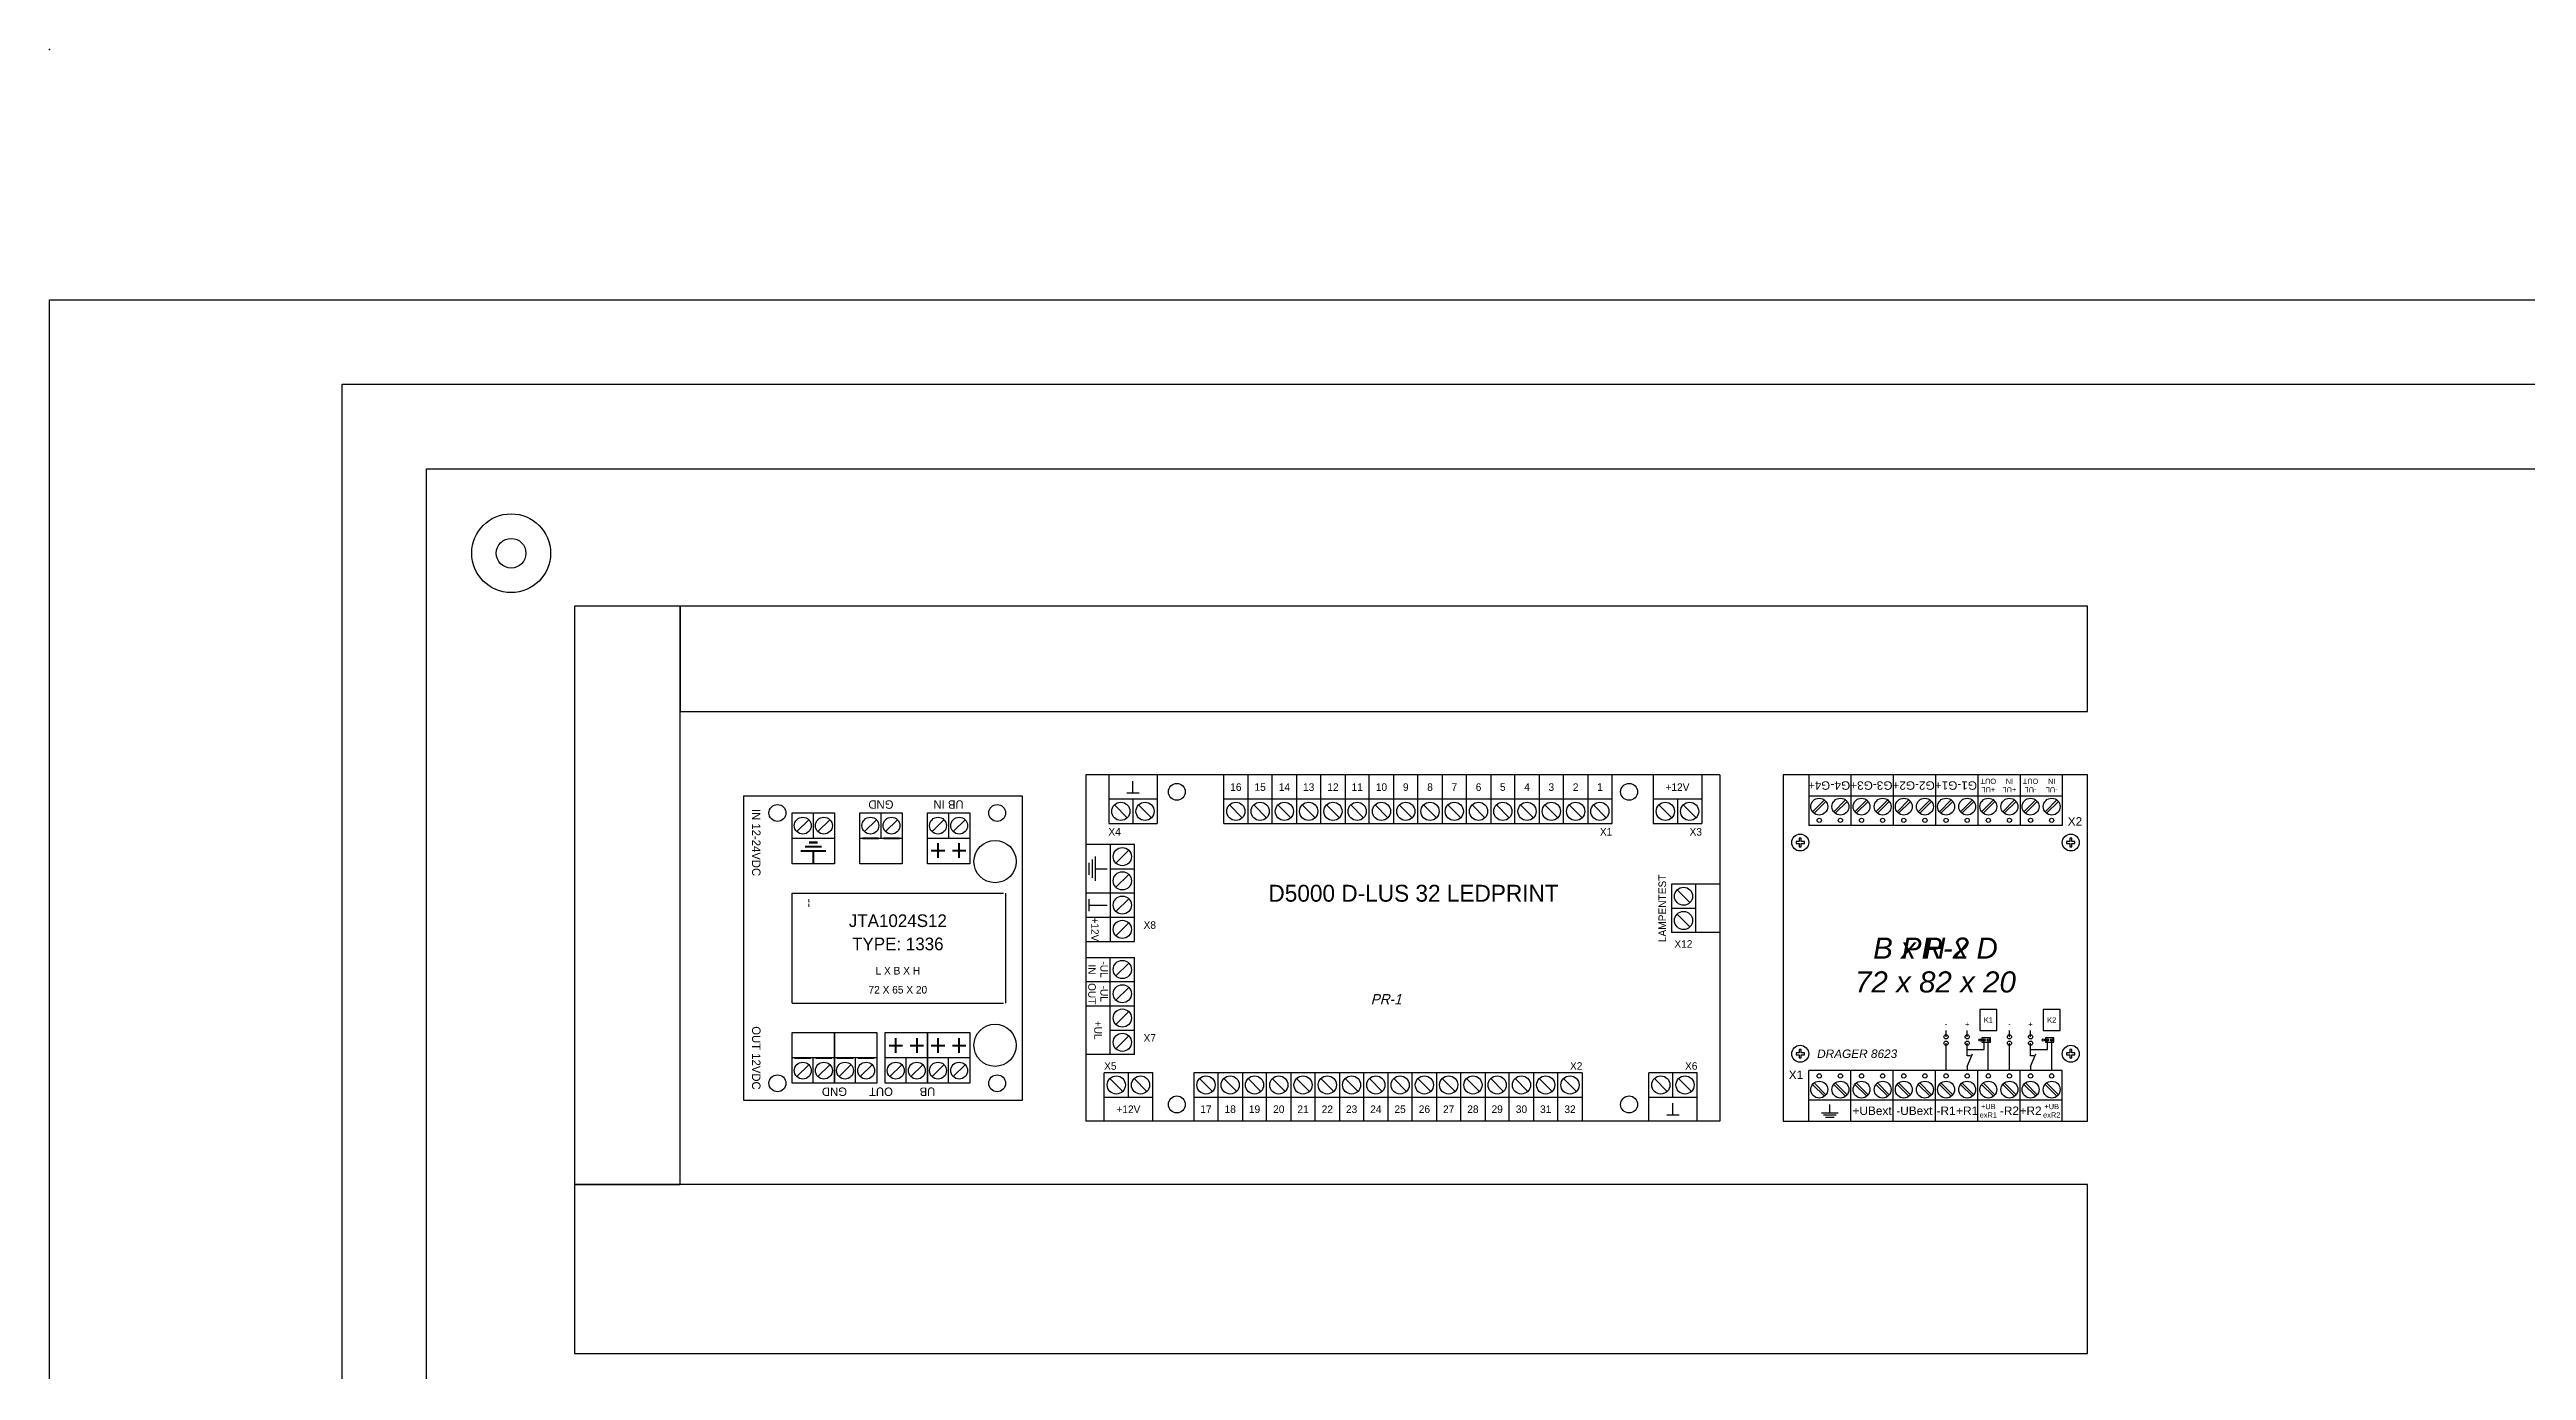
# Model space of a CAD drawing. Header units: millimetres. Extents: x -1269 to 1686, y -428 to 724.
# Drawn here: x -1269 to -683, y 266 to 579 of the extents above; entities that cross this region are included whole.
import ezdxf
from ezdxf.enums import TextEntityAlignment as Align

# ---------------------------------------------------------------- set-up
doc = ezdxf.new("R2010")
doc.units = ezdxf.units.MM
doc.header["$LTSCALE"] = 0.4
for name, color, linetype in [('25', 7, 'Continuous'), ('ELEKTR', 7, 'Continuous'), ('KASTINDELING', 1, 'Continuous'), ('REF', 40, 'Continuous'), ('TEKST', 7, 'Continuous')]:
    doc.layers.add(name, color=color, linetype=linetype)
doc.styles.add('Arial', font='arial.ttf')
doc.styles.add('Arial cursief', font='ariali.ttf')
doc.styles.add('ELEKTR', font='PNMANTXT', dxfattribs={"oblique": 15})
doc.styles.add('KNOP', font='arialbd.ttf')
doc.styles.get("Standard").update_dxf_attribs({"font": 'pnmantxt.shx'})
doc.styles.add('UV55', font='Univers 55 Roman.ttf')

# ---------------------------------------------------------------- blocks, each defined once
blk = doc.blocks.new('KNKIA4')
at = {"layer": 'ELEKTR', "color": 3}
for p, q in [((-2606.7, 1500), (2606.7, 1500)), ((-2606.7, -1792.7), (-2606.7, 1500))]:
    blk.add_line(p, q, dxfattribs=at)
at = {"layer": 'ELEKTR', "color": 7}
blk.add_point((-2606.7, 1829.3), dxfattribs=at)
at = {"layer": 'ELEKTR', "color": 2, "style": 'UV55', "flags": 8}
for tag, p in [('SCHAAL', (1765.2, -1522.9)), ('DEBITEUR', (684.2, -1600.6)), ('GETEKEND', (1765.2, -1605.2)), ('KENMERK', (684.2, -1664.6)), ('GEWIJZIGD', (1765.2, -1687.5)), ('AKKOORD', (1765.2, -1769.8))]:
    blk.add_attdef(tag, p, '', height=36.6, dxfattribs=at)
at = {"layer": 'ELEKTR', "color": 3, "style": 'UV55', "flags": 8}
for tag, height, p in [('PROJECT-1', 45.7, (-1426.8, -1604)), ('OBJECT/PROJECT', 91.5, (54.9, -1664.6)), ('PROJECT-2', 45.7, (-1426.8, -1677.2))]:
    blk.add_attdef(tag, text='', height=height, dxfattribs=at).set_placement(p, align=Align.CENTER)
at = {"layer": 'ELEKTR', "color": 2, "style": 'UV55', "flags": 8}
for tag, width, p, p2 in [('TEKEN-DATUM', 0.977593, (1948.2, -1605.2), (2314, -1605.2)), ('WIJZIG-DATUM', 0.948929, (1948.2, -1687.5), (2314, -1687.5)), ('AKKOORD-DATUM', 0.792647, (1948.2, -1769.8), (2314, -1769.8))]:
    blk.add_attdef(tag, text='', height=36.6, dxfattribs=dict(at, width=width)).set_placement(p, p2, align=Align.FIT)
for tag, p in [('BLADNUMMER', (894.6, -1765.2)), ('AANTAL-BLADEN', (1159.8, -1765.2))]:
    blk.add_attdef(tag, text='', height=36.6, dxfattribs=at).set_placement(p, align=Align.CENTER)
blk = doc.blocks.new('8.02.210.00.0')
at = {"layer": 'ELEKTR'}
for p, q in [((0, 82), (0, 0)), ((150, 82), (0, 82)), ((5.38, 82), (5.38, 70.52)), ((16.86, 76.26), (5.38, 76.26)), ((12.56, 77.69), (9.68, 77.69)), ((11.12, 77.69), (11.12, 80.56)), ((11.12, 76.26), (11.12, 70.52)), ((16.86, 82), (16.86, 70.52)), ((32.6, 70.52), (32.6, 82)), ((44.09, 76.26), (32.6, 76.26)), ((38.34, 82), (38.34, 70.52)), ((124.47, 76.26), (38.34, 76.26)), ((44.09, 70.52), (44.09, 82)), ((55.57, 76.26), (44.09, 76.26)), ((49.83, 82), (49.83, 70.52)), ((55.57, 70.52), (55.57, 82)), ((67.05, 76.26), (55.57, 76.26)), ((61.31, 82), (61.31, 70.52)), ((67.05, 70.52), (67.05, 82)), ((78.54, 76.26), (67.05, 76.26)), ((72.79, 82), (72.79, 70.52)), ((78.54, 70.52), (78.54, 82)), ((90.02, 76.26), (78.54, 76.26)), ((84.28, 82), (84.28, 70.52)), ((90.02, 70.52), (90.02, 82)), ((101.5, 76.26), (90.02, 76.26)), ((95.76, 82), (95.76, 70.52)), ((101.5, 70.52), (101.5, 82)), ((112.99, 76.26), (101.5, 76.26)), ((107.24, 82), (107.24, 70.52)), ((112.99, 70.52), (112.99, 82)), ((124.47, 76.26), (112.99, 76.26)), ((118.73, 82), (118.73, 70.52)), ((124.47, 70.52), (124.47, 82)), ((134.21, 82), (134.21, 70.52)), ((145.69, 76.26), (134.21, 76.26)), ((139.95, 76.26), (139.95, 70.52)), ((145.69, 82), (145.69, 70.52)), ((150, 82), (150, 0)), ((5.38, 70.52), (16.86, 70.52)), ((6.73, 74.91), (9.77, 71.87)), ((12.47, 74.91), (15.51, 71.87)), ((32.6, 70.52), (124.47, 70.52)), ((33.95, 74.91), (37, 71.87)), ((39.69, 74.91), (42.74, 71.87)), ((45.43, 74.91), (48.48, 71.87)), ((51.18, 74.91), (54.22, 71.87)), ((56.92, 74.91), (59.96, 71.87)), ((62.66, 74.91), (65.7, 71.87)), ((68.4, 74.91), (71.45, 71.87)), ((74.14, 74.91), (77.19, 71.87)), ((79.88, 74.91), (82.93, 71.87)), ((85.63, 74.91), (88.67, 71.87)), ((91.37, 74.91), (94.41, 71.87)), ((97.11, 74.91), (100.15, 71.87)), ((102.85, 74.91), (105.9, 71.87)), ((108.59, 74.91), (111.64, 71.87)), ((114.33, 74.91), (117.38, 71.87)), ((120.08, 74.91), (123.12, 71.87)), ((134.21, 70.52), (145.69, 70.52)), ((135.56, 74.91), (138.6, 71.87)), ((141.3, 74.91), (144.35, 71.87)), ((11.48, 65.54), (0, 65.54)), ((5.74, 65.54), (5.74, 42.57)), ((11.48, 42.57), (11.48, 65.54)), ((0.72, 61.23), (0.72, 58.36)), ((1.44, 61.95), (1.44, 57.65)), ((2.15, 62.67), (2.15, 56.93)), ((2.15, 59.8), (5.02, 59.8)), ((5.74, 59.8), (11.48, 59.8)), ((7.09, 61.15), (10.13, 64.19)), ((0, 54.06), (11.48, 54.06)), ((7.09, 55.41), (10.13, 58.45)), ((138.52, 56.16), (138.52, 44.68)), ((150, 56.16), (138.52, 56.16)), ((139.87, 54.81), (142.91, 51.77)), ((144.26, 44.68), (144.26, 56.16)), ((0, 48.32), (11.48, 48.32)), ((0.72, 52.62), (0.72, 49.75)), ((0.72, 51.19), (5.02, 51.19)), ((7.09, 49.66), (10.13, 52.71)), ((7.09, 43.92), (10.13, 46.97)), ((144.26, 50.42), (138.52, 50.42)), ((139.87, 49.07), (142.91, 46.03)), ((0, 42.57), (11.48, 42.57)), ((150, 44.68), (138.52, 44.68)), ((0, 38.81), (11.48, 38.81)), ((5.74, 15.84), (5.74, 38.81)), ((7.09, 34.42), (10.13, 37.46)), ((11.48, 15.84), (11.48, 38.81)), ((0, 33.07), (11.48, 33.07)), ((7.09, 28.67), (10.13, 31.72)), ((0, 27.33), (11.48, 27.33)), ((7.09, 22.93), (10.13, 25.98)), ((5.74, 21.58), (11.48, 21.58)), ((7.09, 17.19), (10.13, 20.24)), ((11.48, 15.84), (0, 15.84)), ((4.31, 0), (4.31, 11.48)), ((15.79, 11.48), (4.31, 11.48)), ((8.7, 7.09), (5.65, 10.13)), ((10.05, 5.74), (10.05, 11.48)), ((14.44, 7.09), (11.4, 10.13)), ((15.79, 0), (15.79, 11.48)), ((25.53, 11.48), (25.53, 0)), ((117.4, 11.48), (25.53, 11.48)), ((29.92, 7.09), (26.88, 10.13)), ((31.27, 0), (31.27, 11.48)), ((35.67, 7.09), (32.62, 10.13)), ((37.01, 11.48), (37.01, 0)), ((41.41, 7.09), (38.36, 10.13)), ((42.76, 0), (42.76, 11.48)), ((47.15, 7.09), (44.1, 10.13)), ((48.5, 11.48), (48.5, 0)), ((52.89, 7.09), (49.85, 10.13)), ((54.24, 0), (54.24, 11.48)), ((58.63, 7.09), (55.59, 10.13)), ((59.98, 11.48), (59.98, 0)), ((64.37, 7.09), (61.33, 10.13)), ((65.72, 0), (65.72, 11.48)), ((70.12, 7.09), (67.07, 10.13)), ((71.46, 11.48), (71.46, 0)), ((75.86, 7.09), (72.81, 10.13)), ((77.21, 0), (77.21, 11.48)), ((81.6, 7.09), (78.55, 10.13)), ((82.95, 11.48), (82.95, 0)), ((87.34, 7.09), (84.3, 10.13)), ((88.69, 0), (88.69, 11.48)), ((93.08, 7.09), (90.04, 10.13)), ((94.43, 11.48), (94.43, 0)), ((98.82, 7.09), (95.78, 10.13)), ((100.17, 0), (100.17, 11.48)), ((104.57, 7.09), (101.52, 10.13)), ((105.91, 11.48), (105.91, 0)), ((110.31, 7.09), (107.26, 10.13)), ((111.66, 0), (111.66, 11.48)), ((116.05, 7.09), (113, 10.13)), ((117.4, 11.48), (117.4, 0)), ((133.14, 0), (133.14, 11.48)), ((144.62, 11.48), (133.14, 11.48)), ((137.53, 7.09), (134.49, 10.13)), ((138.88, 5.74), (138.88, 11.48)), ((143.27, 7.09), (140.23, 10.13)), ((144.62, 0), (144.62, 11.48)), ((150, 0), (0, 0)), ((4.31, 5.74), (15.79, 5.74)), ((25.53, 5.74), (111.66, 5.74)), ((25.53, 5.74), (37.01, 5.74)), ((37.01, 5.74), (48.5, 5.74)), ((48.5, 5.74), (59.98, 5.74)), ((59.98, 5.74), (71.46, 5.74)), ((71.46, 5.74), (82.95, 5.74)), ((82.95, 5.74), (94.43, 5.74)), ((94.43, 5.74), (105.91, 5.74)), ((105.91, 5.74), (117.4, 5.74)), ((133.14, 5.74), (144.62, 5.74)), ((140.32, 1.44), (137.44, 1.44)), ((138.88, 1.44), (138.88, 4.31))]:
    blk.add_line(p, q, dxfattribs=at)
for centre, radius in [((21.5, 78), 2), ((128.5, 78), 2), ((8.25, 73.39), 2.15), ((13.99, 73.39), 2.15), ((35.47, 73.39), 2.15), ((41.22, 73.39), 2.15), ((46.96, 73.39), 2.15), ((52.7, 73.39), 2.15), ((58.44, 73.39), 2.15), ((64.18, 73.39), 2.15), ((69.92, 73.39), 2.15), ((75.67, 73.39), 2.15), ((81.41, 73.39), 2.15), ((87.15, 73.39), 2.15), ((92.89, 73.39), 2.15), ((98.63, 73.39), 2.15), ((104.37, 73.39), 2.15), ((110.11, 73.39), 2.15), ((115.86, 73.39), 2.15), ((121.6, 73.39), 2.15), ((137.08, 73.39), 2.15), ((142.82, 73.39), 2.15), ((8.61, 62.67), 2.15), ((8.61, 56.93), 2.15), ((8.61, 51.19), 2.15), ((141.39, 53.29), 2.15), ((8.61, 45.44), 2.15), ((141.39, 47.55), 2.15), ((8.61, 35.94), 2.15), ((8.61, 30.2), 2.15), ((8.61, 24.45), 2.15), ((8.61, 18.71), 2.15), ((7.18, 8.61), 2.15), ((12.92, 8.61), 2.15), ((21.5, 4), 2), ((28.4, 8.61), 2.15), ((34.14, 8.61), 2.15), ((39.89, 8.61), 2.15), ((45.63, 8.61), 2.15), ((51.37, 8.61), 2.15), ((57.11, 8.61), 2.15), ((62.85, 8.61), 2.15), ((68.59, 8.61), 2.15), ((74.33, 8.61), 2.15), ((80.08, 8.61), 2.15), ((85.82, 8.61), 2.15), ((91.56, 8.61), 2.15), ((97.3, 8.61), 2.15), ((103.04, 8.61), 2.15), ((108.78, 8.61), 2.15), ((114.53, 8.61), 2.15), ((128.5, 4), 2), ((136.01, 8.61), 2.15), ((141.75, 8.61), 2.15)]:
    blk.add_circle(centre, radius, dxfattribs=at)
for s, height, p in [('16', 1.794, (35.47, 79.13)), ('15', 1.794, (41.22, 79.13)), ('14', 1.794, (46.96, 79.13)), ('13', 1.794, (52.7, 79.13)), ('12', 1.794, (58.44, 79.13)), ('11', 1.794, (64.18, 79.13)), ('10', 1.794, (69.92, 79.13)), ('9', 1.79, (75.67, 79.13)), ('8', 1.79, (81.41, 79.13)), ('7', 1.79, (87.15, 79.13)), ('6', 1.79, (92.89, 79.13)), ('5', 1.79, (98.63, 79.13)), ('4', 1.79, (104.37, 79.13)), ('3', 1.79, (110.11, 79.13)), ('2', 1.79, (115.86, 79.13)), ('1', 1.79, (121.6, 79.13)), ('+12V', 1.794, (139.95, 79.13)), ('D5000 D-LUS 32 LEDPRINT', 4, (77.51, 54)), ('+12V', 1.794, (10.05, 2.87)), ('17', 1.794, (28.4, 2.87)), ('18', 1.794, (34.14, 2.87)), ('19', 1.794, (39.89, 2.87)), ('20', 1.794, (45.63, 2.87)), ('21', 1.794, (51.37, 2.87)), ('22', 1.794, (57.11, 2.87)), ('23', 1.794, (62.85, 2.87)), ('24', 1.794, (68.59, 2.87)), ('25', 1.794, (74.33, 2.87)), ('26', 1.794, (80.08, 2.87)), ('27', 1.794, (85.82, 2.87)), ('28', 1.794, (91.56, 2.87)), ('29', 1.794, (97.3, 2.87)), ('30', 1.794, (103.04, 2.87)), ('31', 1.794, (108.78, 2.87)), ('32', 1.794, (114.53, 2.87))]:
    blk.add_text(s, height=height, dxfattribs=at).set_placement(p, align=Align.MIDDLE)
blk.add_text('X4', height=1.794, dxfattribs=at).set_placement((8.25, 67.65), align=Align.RIGHT)
for s, p in [('X1', (121.6, 67.65)), ('X3', (142.82, 67.65)), ('X8', (13.64, 45.57)), ('X12', (139.23, 41.09)), ('X7', (13.64, 18.84)), ('X5', (4.31, 12.2)), ('X2', (114.53, 12.2)), ('X6', (141.75, 12.2))]:
    blk.add_text(s, height=1.794, dxfattribs=at).set_placement(p)
for s, rotation, p in [('LAMPENTEST', 90, (136.36, 50.42)), ('IN', 270, (1.44, 35.94)), ('-UL', 270, (4.31, 35.94)), ('OUT', 270, (1.44, 30.2)), ('-UL', 270, (4.31, 30.2)), ('+UL', 270, (2.87, 21.58))]:
    blk.add_text(s, height=1.794, rotation=rotation, dxfattribs=at).set_placement(p, align=Align.MIDDLE_CENTER)
blk.add_text('+12V', height=1.794, rotation=270, dxfattribs=at).set_placement((2.15, 45.44), align=Align.MIDDLE)
at = {"layer": 'ELEKTR', "style": 'KNOP', "flags": 9}
blk.add_attdef('ART_CODE', (67.37, 30.21), '', height=1.5, dxfattribs=at)
at = {"layer": 'ELEKTR', "style": 'ELEKTR', "oblique": 15}
blk.add_attdef('TEK_KOMPNR', (67.37, 27.71), '', height=2.4, dxfattribs=at)
blk = doc.blocks.new('8.02.211.00.0')
at = {"layer": 'ELEKTR'}
for p, q in [((6, 82), (6, 70)), ((66, 77), (6, 77)), ((16, 82), (16, 70)), ((26, 82), (26, 70)), ((36, 82), (36, 70)), ((46, 82), (46, 70)), ((56, 82), (56, 70)), ((66, 82), (66, 70)), ((9.73, 76.08), (6.92, 73.27)), ((10.08, 75.73), (7.27, 72.92)), ((14.73, 76.08), (11.92, 73.27)), ((15.08, 75.73), (12.27, 72.92)), ((19.73, 76.08), (16.92, 73.27)), ((20.08, 75.73), (17.27, 72.92)), ((24.73, 76.08), (21.92, 73.27)), ((25.08, 75.73), (22.27, 72.92)), ((29.73, 76.08), (26.92, 73.27)), ((30.08, 75.73), (27.27, 72.92)), ((34.73, 76.08), (31.92, 73.27)), ((35.08, 75.73), (32.27, 72.92)), ((39.73, 76.08), (36.92, 73.27)), ((40.08, 75.73), (37.27, 72.92)), ((44.73, 76.08), (41.92, 73.27)), ((45.08, 75.73), (42.27, 72.92)), ((49.73, 76.08), (46.92, 73.27)), ((50.08, 75.73), (47.27, 72.92)), ((54.73, 76.08), (51.92, 73.27)), ((55.08, 75.73), (52.27, 72.92)), ((59.73, 76.08), (56.92, 73.27)), ((60.08, 75.73), (57.27, 72.92)), ((64.73, 76.08), (61.92, 73.27)), ((65.08, 75.73), (62.27, 72.92)), ((66, 70), (6, 70)), ((38.5, 20), (38.5, 21.5)), ((38.5, 12), (38.5, 18.5)), ((43.5, 20), (43.5, 21.5)), ((43.5, 15.5), (43.5, 18.5)), ((47.5, 17), (47.5, 19.25)), ((48.5, 12), (48.5, 19.25)), ((53.5, 20), (53.5, 21.5)), ((53.5, 12), (53.5, 18.5)), ((58.5, 20), (58.5, 21.5)), ((58.5, 15.5), (58.5, 18.5)), ((62.5, 17), (62.5, 19.25)), ((63.5, 12), (63.5, 19.25)), ((66, 12), (6, 12)), ((6, 0), (6, 12)), ((16, 0), (16, 12)), ((26, 0), (26, 12)), ((36, 0), (36, 12)), ((43.5, 17), (47.5, 17)), ((43.5, 13), (44.75, 16)), ((44.25, 15.5), (43.5, 15.5)), ((43.5, 13), (43.5, 12)), ((46, 0), (46, 12)), ((56, 0), (56, 12)), ((58.5, 17), (62.5, 17)), ((58.5, 13), (59.75, 16)), ((59.25, 15.5), (58.5, 15.5)), ((58.5, 13), (58.5, 12)), ((66, 0), (66, 12)), ((9.73, 5.92), (6.92, 8.73)), ((10.08, 6.27), (7.27, 9.08)), ((14.73, 5.92), (11.92, 8.73)), ((15.08, 6.27), (12.27, 9.08)), ((19.73, 5.92), (16.92, 8.73)), ((20.08, 6.27), (17.27, 9.08)), ((24.73, 5.92), (21.92, 8.73)), ((25.08, 6.27), (22.27, 9.08)), ((29.73, 5.92), (26.92, 8.73)), ((30.08, 6.27), (27.27, 9.08)), ((34.73, 5.92), (31.92, 8.73)), ((35.08, 6.27), (32.27, 9.08)), ((39.73, 5.92), (36.92, 8.73)), ((40.08, 6.27), (37.27, 9.08)), ((44.73, 5.92), (41.92, 8.73)), ((45.08, 6.27), (42.27, 9.08)), ((49.73, 5.92), (46.92, 8.73)), ((50.08, 6.27), (47.27, 9.08)), ((54.73, 5.92), (51.92, 8.73)), ((55.08, 6.27), (52.27, 9.08)), ((59.73, 5.92), (56.92, 8.73)), ((60.08, 6.27), (57.27, 9.08)), ((64.73, 5.92), (61.92, 8.73)), ((65.08, 6.27), (62.27, 9.08)), ((66, 5), (6, 5)), ((9, 2), (13, 2)), ((9.5, 1.5), (12.5, 1.5)), ((10, 1), (12, 1)), ((11, 2), (11, 4))]:
    blk.add_line(p, q, dxfattribs=at)
for points in [[(0, 82), (0, 0), (72, 0), (72, 82)], [(5, 65.75), (5, 66.25), (4.25, 66.25), (4.25, 67), (3.75, 67), (3.75, 66.25), (3, 66.25), (3, 65.75), (3.75, 65.75), (3.75, 65), (4.25, 65), (4.25, 65.75)], [(69, 65.75), (69, 66.25), (68.25, 66.25), (68.25, 67), (67.75, 67), (67.75, 66.25), (67, 66.25), (67, 65.75), (67.75, 65.75), (67.75, 65), (68.25, 65), (68.25, 65.75)], [(50.5, 21.5), (50.5, 26.5), (46.5, 26.5), (46.5, 21.5)], [(65.5, 21.5), (65.5, 26.5), (61.5, 26.5), (61.5, 21.5)], [(47, 19.75), (47, 18.75), (49, 18.75), (49, 19.75)], [(62, 19.75), (62, 18.75), (64, 18.75), (64, 19.75)], [(5, 15.75), (5, 16.25), (4.25, 16.25), (4.25, 17), (3.75, 17), (3.75, 16.25), (3, 16.25), (3, 15.75), (3.75, 15.75), (3.75, 15), (4.25, 15), (4.25, 15.75)], [(69, 15.75), (69, 16.25), (68.25, 16.25), (68.25, 17), (67.75, 17), (67.75, 16.25), (67, 16.25), (67, 15.75), (67.75, 15.75), (67.75, 15), (68.25, 15), (68.25, 15.75)]]:
    blk.add_lwpolyline(points, close=True, dxfattribs=at)
for centre, radius in [((8.5, 74.5), 2), ((13.5, 74.5), 2), ((18.5, 74.5), 2), ((23.5, 74.5), 2), ((28.5, 74.5), 2), ((33.5, 74.5), 2), ((38.5, 74.5), 2), ((43.5, 74.5), 2), ((48.5, 74.5), 2), ((53.5, 74.5), 2), ((58.5, 74.5), 2), ((63.5, 74.5), 2), ((8.5, 71.25), 0.5), ((13.5, 71.25), 0.5), ((18.5, 71.25), 0.5), ((23.5, 71.25), 0.5), ((28.5, 71.25), 0.5), ((33.5, 71.25), 0.5), ((38.5, 71.25), 0.5), ((43.5, 71.25), 0.5), ((48.5, 71.25), 0.5), ((53.5, 71.25), 0.5), ((58.5, 71.25), 0.5), ((63.5, 71.25), 0.5), ((4, 66), 2), ((68, 66), 2), ((4, 16), 2), ((38.5, 20), 0.5), ((38.5, 18.5), 0.5), ((43.5, 20), 0.5), ((43.5, 18.5), 0.5), ((46.5, 19.25), 0.25), ((47.5, 19.25), 0.25), ((48.5, 19.25), 0.25), ((53.5, 20), 0.5), ((53.5, 18.5), 0.5), ((58.5, 20), 0.5), ((58.5, 18.5), 0.5), ((61.5, 19.25), 0.25), ((62.5, 19.25), 0.25), ((63.5, 19.25), 0.25), ((68, 16), 2), ((8.5, 7.5), 2), ((8.5, 10.75), 0.5), ((13.5, 7.5), 2), ((13.5, 10.75), 0.5), ((18.5, 7.5), 2), ((18.5, 10.75), 0.5), ((23.5, 7.5), 2), ((23.5, 10.75), 0.5), ((28.5, 7.5), 2), ((28.5, 10.75), 0.5), ((33.5, 7.5), 2), ((33.5, 10.75), 0.5), ((38.5, 7.5), 2), ((38.5, 10.75), 0.5), ((43.5, 7.5), 2), ((43.5, 10.75), 0.5), ((48.5, 7.5), 2), ((48.5, 10.75), 0.5), ((53.5, 7.5), 2), ((53.5, 10.75), 0.5), ((58.5, 7.5), 2), ((58.5, 10.75), 0.5), ((63.5, 7.5), 2), ((63.5, 10.75), 0.5)]:
    blk.add_circle(centre, radius, dxfattribs=at)
at = {"layer": '25'}
for s, height, style, p in [('G4+', 2, 'UV55', (8.5, 79.5)), ('G4-', 2, 'Arial', (13.5, 79.5)), ('G3+', 2, 'Arial', (18.5, 79.5)), ('G3-', 2, 'Arial', (23.5, 79.5)), ('G2+', 2, 'Arial', (28.5, 79.5)), ('G2-', 2, 'Arial', (33.5, 79.5)), ('G1+', 2, 'Arial', (38.5, 79.5)), ('G1-', 2, 'Arial', (43.5, 79.5)), ('OUT', 1.25, 'Arial', (48.5, 80.5)), ('+UL', 1.25, 'Arial', (48.5, 78.5)), ('+UL', 1.25, 'Arial', (53.5, 78.5)), ('IN', 1.25, 'Arial', (53.5, 80.5)), ('OUT', 1.25, 'Arial', (58.5, 80.5)), ('-UL', 1.25, 'Arial', (58.5, 78.5)), ('-UL', 1.25, 'Arial', (63.5, 78.5)), ('IN', 1.25, 'Arial', (63.5, 80.5))]:
    blk.add_text(s, height=height, rotation=180, dxfattribs=dict(at, style=style)).set_placement(p, align=Align.MIDDLE_CENTER)
at = {"layer": '25', "style": 'Arial'}
for s, p in [('exR1', (48.5, 1.5)), ('+UB', (48.5, 3.5)), ('exR2', (63.5, 1.5)), ('+UB', (63.5, 3.5))]:
    blk.add_text(s, height=1.25, dxfattribs=at).set_placement(p, align=Align.MIDDLE_CENTER)
at = {"layer": 'ELEKTR', "style": 'Arial'}
for s, height, p in [('X2', 2, (69, 71)), ('K1', 1.25, (48.5, 24)), ('K2', 1.25, (63.5, 24)), ('-', 1.25, (38.5, 23)), ('+', 1.25, (43.5, 23)), ('-', 1.25, (53.5, 23)), ('+', 1.25, (58.5, 23)), ('X1', 2, (3, 11)), ('+UBext', 2, (21, 2.5)), ('-UBext', 2, (31, 2.5)), ('-R1', 2, (38.5, 2.5)), ('+R1', 2, (43.5, 2.5)), ('-R2', 2, (53.5, 2.5)), ('+R2', 2, (58.5, 2.5))]:
    blk.add_text(s, height=height, dxfattribs=at).set_placement(p, align=Align.MIDDLE_CENTER)
at = {"layer": 'ELEKTR', "style": 'Arial cursief', "flags": 9}
blk.add_attdef('ART_CODE', text='', height=2, dxfattribs=at).set_placement((5, 7), align=Align.MIDDLE_LEFT)
at = {"layer": 'ELEKTR', "style": 'Arial cursief'}
blk.add_attdef('TEK_KOMPNR', text='', height=2, dxfattribs=at).set_placement((5, 4), align=Align.MIDDLE_LEFT)
at = {"layer": 'REF', "style": 'Arial cursief'}
for s, p in [('B x H x D', (36, 41)), ('72 x 82 x 20', (36, 33))]:
    blk.add_text(s, height=5, dxfattribs=at).set_placement(p, align=Align.MIDDLE)
at = {"layer": 'REF', "transparency": 33554687, "style": 'Arial cursief', "flags": 8}
blk.add_attdef('ART_OMSCH', text='', height=2, dxfattribs=at).set_placement((5, 7), align=Align.MIDDLE_LEFT)
blk = doc.blocks.new('voorlopig')
at = {"layer": 'ELEKTR'}
for p, q in [((0, 72), (0, 0)), ((66, 72), (0, 72)), ((66, 0), (66, 72)), ((16.41, 66.41), (13.59, 63.59)), ((17.5, 68), (17.5, 62)), ((21.41, 66.41), (18.59, 63.59)), ((26.41, 66.41), (23.59, 63.59)), ((27.5, 68), (27.5, 62)), ((31.41, 66.41), (28.59, 63.59)), ((38.41, 66.41), (35.59, 63.59)), ((39.5, 68), (39.5, 62)), ((43.41, 66.41), (40.59, 63.59)), ((48.41, 66.41), (45.59, 63.59)), ((49.5, 68), (49.5, 62)), ((53.41, 66.41), (50.59, 63.59)), ((12.5, 62), (22.5, 62)), ((22.5, 62), (32.5, 62)), ((34.5, 62), (44.5, 62)), ((44.5, 62), (54.5, 62)), ((4, 23), (4, 49)), ((54.5, 49), (4.5, 49)), ((54.5, 49), (54.5, 23)), ((54.5, 23), (4.5, 23)), ((22.5, 10), (12.5, 10)), ((13.59, 5.59), (16.41, 8.41)), ((17.5, 4), (17.5, 10)), ((18.59, 5.59), (21.41, 8.41)), ((38.5, 10), (28.5, 10)), ((29.59, 5.59), (32.41, 8.41)), ((33.5, 4), (33.5, 10)), ((34.59, 5.59), (37.41, 8.41)), ((54.5, 10), (44.5, 10)), ((45.59, 5.59), (48.41, 8.41)), ((49.5, 4), (49.5, 10)), ((50.59, 5.59), (53.41, 8.41)), ((0, 0), (66, 0))]:
    blk.add_line(p, q, dxfattribs=at)
for points in [[(22.5, 68), (22.5, 56), (12.5, 56), (12.5, 68)], [(32.5, 68), (32.5, 56), (22.5, 56), (22.5, 68)], [(44.5, 68), (44.5, 56), (34.5, 56), (34.5, 68)], [(54.5, 68), (54.5, 56), (44.5, 56), (44.5, 68)], [(12.5, 4), (12.5, 16), (22.5, 16), (22.5, 4)], [(28.5, 4), (28.5, 16), (38.5, 16), (38.5, 4)], [(44.5, 4), (44.5, 16), (54.5, 16), (54.5, 4)]]:
    blk.add_lwpolyline(points, close=True, dxfattribs=at)
at = {"layer": 'ELEKTR', "const_width": 0.5}
for points in [[(46.5, 13), (52.5, 13)], [(47.5, 12), (51.5, 12)], [(49.5, 16), (49.5, 13)], [(48.5, 11), (50.5, 11)]]:
    blk.add_lwpolyline(points, dxfattribs=at)
at = {"layer": 'ELEKTR'}
for centre, radius in [((6, 68), 2), ((15, 65), 2), ((20, 65), 2), ((25, 65), 2), ((30, 65), 2), ((37, 65), 2), ((42, 65), 2), ((47, 65), 2), ((52, 65), 2), ((58, 68), 2), ((6.5, 59), 5), ((6.5, 15.5), 5), ((6, 4), 2), ((15, 7), 2), ((20, 7), 2), ((31, 7), 2), ((36, 7), 2), ((47, 7), 2), ((52, 7), 2), ((58, 4), 2)]:
    blk.add_circle(centre, radius, dxfattribs=at)
at = {"layer": 'ELEKTR', "style": 'UV55'}
for s, p in [('UB', (22.5, 69)), ('OUT', (33.5, 69)), ('GND', (44.5, 69)), ('UB IN', (17.5, 1)), ('GND', (33.5, 1))]:
    blk.add_text(s, height=2, dxfattribs=at).set_placement(p, align=Align.CENTER)
for s, p in [('OUT 12VDC', (64, 62)), ('IN 12-24VDC', (64, 11))]:
    blk.add_text(s, height=2, rotation=90, dxfattribs=at).set_placement(p, align=Align.CENTER)
for s, height, p in [('72 X 65 X 20', 1.7943, (29.5, 45.85)), ('L X B X H', 1.794, (29.5, 41.35))]:
    blk.add_text(s, height=height, rotation=180, dxfattribs=at).set_placement(p, align=Align.MIDDLE_CENTER)
at = {"layer": 'ELEKTR', "style": 'ELEKTR', "oblique": 15}
blk.add_attdef('TEK_KOMPNR', (51.5, 24), '', height=2.4, rotation=90, dxfattribs=at)
at = {"layer": 'ELEKTR', "flags": 1}
blk.add_attdef('ART_CODE', (46.5, 30), '', height=1.5, rotation=90, dxfattribs=at)
at = {"layer": 'REF', "style": 'UV55'}
for s, p in [('TYPE: 1336', (29.5, 33.5)), ('JTA1024S12', (29.5, 28))]:
    blk.add_text(s, height=3, rotation=180, dxfattribs=at).set_placement(p, align=Align.TOP_CENTER)
at = {"layer": 'TEKST', "style": 'UV55'}
for s, p in [('+', (15, 59)), ('+', (20, 59)), ('+', (25, 59)), ('+', (30, 59)), ('_', (37, 59)), ('_', (42, 59)), ('_', (47, 59)), ('_', (52, 59))]:
    blk.add_text(s, height=5, rotation=180, dxfattribs=at).set_placement(p, align=Align.MIDDLE)
for s, p in [('+', (15, 13)), ('+', (20, 13)), ('_', (31, 13)), ('_', (36, 13))]:
    blk.add_text(s, height=5, dxfattribs=at).set_placement(p, align=Align.MIDDLE)

msp = doc.modelspace()

# ---------------------------------------------------------------- linework, layer by layer
at = {"layer": '25'}
for points in [[(-1145, 310.5), (-1120, 310.5), (-1120, 447.5), (-1145, 447.5)], [(-1120, 447.5), (-1120, 422.5), (-787, 422.5), (-787, 447.5)], [(-1145, 310.5), (-1145, 270.5), (-787, 270.5), (-787, 310.5)]]:
    msp.add_lwpolyline(points, close=True, dxfattribs=at)
at = {"layer": 'KASTINDELING'}
for points in [[(-400, 500), (-400, 0), (-1200, 0), (-1200, 500)], [(-420, 480), (-420, 20), (-1180, 20), (-1180, 480)]]:
    msp.add_lwpolyline(points, close=True, dxfattribs=at)
for radius in [9.333, 3.5]:
    msp.add_circle((-1160, 460), radius, dxfattribs=at)

# ---------------------------------------------------------------- block references
at = {"layer": '25', "xscale": 0.18, "yscale": 0.18, "zscale": 0.18}
msp.add_blockref('KNKIA4', (-800, 250), dxfattribs=at)
at = {"layer": '25'}
msp.add_blockref('8.02.210.00.0', (-1024, 325.5), dxfattribs=at).add_auto_attribs({'TEK_KOMPNR': 'PR-1'})
ref = msp.add_blockref('8.02.211.00.0', (-859, 325.5), dxfattribs=at)
ref.add_attrib('ART_OMSCH', 'DRAGER 8623', dxfattribs={"layer": 'REF', "transparency": 33554687, "height": 2, "style": 'Arial cursief'}).set_placement((-851, 341.5), align=Align.MIDDLE_LEFT)
ref.add_attrib('TEK_KOMPNR', 'PR-2', dxfattribs={"layer": 'ELEKTR', "color": 2, "height": 5, "style": 'Arial cursief'}).set_placement((-823, 366.5), align=Align.MIDDLE_CENTER)
at = {"layer": '25', "rotation": 180}
msp.add_blockref('voorlopig', (-1039, 402.5), dxfattribs=at).add_auto_attribs({'TEK_KOMPNR': '--'})

doc.saveas('drawing.dxf')
